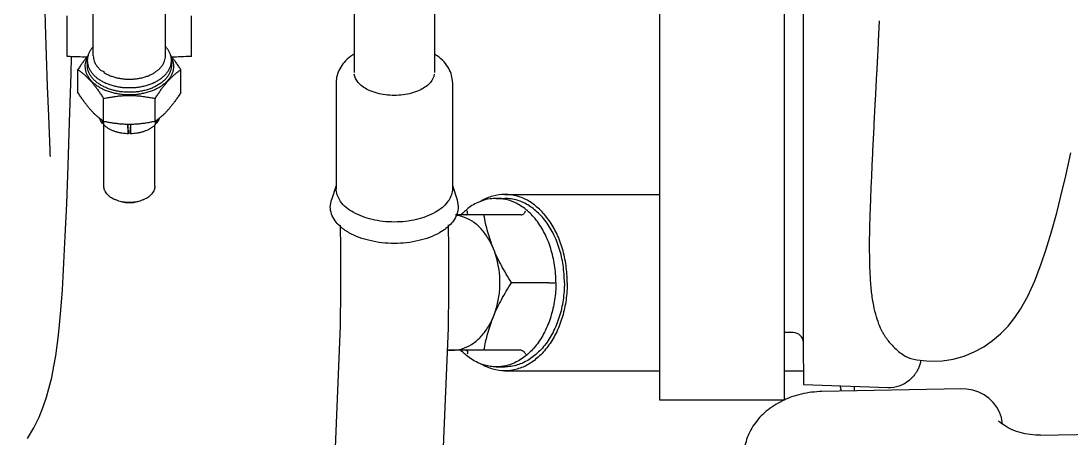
# Model space of a CAD drawing. Header units: millimetres. Extents: x 156850 to 204135, y 56350 to 74150.
# Drawn here: x 175029.2 to 175160.2, y 62077.1 to 62129.1 of the extents above; entities that cross this region are included whole.
import ezdxf

# ---------------------------------------------------------------- set-up
doc = ezdxf.new("R2010")
doc.units = ezdxf.units.MM
doc.header["$LTSCALE"] = 150
doc.layers.add('-----33 Equipment', color=5, linetype='Continuous')

# ---------------------------------------------------------------- blocks, each defined once
blk = doc.blocks.new('X-2F-PLAN$0$A$C73FA2420')
at = {"color": 0, "linetype": 'Continuous'}
for p, q in [((2358.01, 605.39), (2357.96, 605.38)), ((2368.27, 602.81), (2370.42, 602.75)), ((2370.44, 603.28), (2371.92, 603.28)), ((2371.92, 603.28), (2375.52, 603.28)), ((2365.93, 601.95), (2368.79, 601.95)), ((2369.93, 600.78), (2369.36, 600.78)), ((2370.51, 600.03), (2380.15, 600.03)), ((2354.27, 598.71), (2361.89, 598.71)), ((2362.08, 598.88), (2362.13, 598.75)), ((2362.34, 598.74), (2365.2, 598.74)), ((2361.19, 595.41), (2360.78, 595.41)), ((2361.19, 595.66), (2360.79, 595.66)), ((2354.27, 592.36), (2361.89, 592.36)), ((2362.08, 592.18), (2362.13, 592.31)), ((2362.34, 592.32), (2365.2, 592.32)), ((2370.51, 591.03), (2380.15, 591.03)), ((2369.93, 590.28), (2369.36, 590.28)), ((2365.93, 589.12), (2368.79, 589.12)), ((2370.44, 587.78), (2371.93, 587.78)), ((2371.93, 587.78), (2375.52, 587.78)), ((2351.7, 570.48), (2352.56, 570.34)), ((2354.34, 569.75), (2352.56, 570.34)), ((2367.22, 569.75), (2353.95, 569.75)), ((2383.13, 567.5), (2368.45, 567.5)), ((2383.13, 557.5), (2368.45, 557.5)), ((2333.8, 546.69), (2333.8, 555.87)), ((2354.34, 555.25), (2352.56, 554.66)), ((2367.22, 555.25), (2353.95, 555.25)), ((2350.67, 546.69), (2350.67, 554.88)), ((2352.56, 554.66), (2351.7, 554.52)), ((2331.23, 548.72), (2331.23, 529.4)), ((2331.73, 549.78), (2331.73, 548.72)), ((2352.73, 549.78), (2352.73, 548.72)), ((2353.23, 548.72), (2353.23, 529.4)), ((2342.23, 543.25), (2342.23, 547.88)), ((2327.58, 529.4), (2329.08, 529.4)), ((2327.58, 513.92), (2327.58, 529.4)), ((2329.08, 529.4), (2348.02, 529.4)), ((2348.02, 529.4), (2385.06, 529.41)), ((2329.08, 513.9), (2327.59, 513.9)), ((2348.02, 513.9), (2329.08, 513.9)), ((2331.23, 513.9), (2331.23, 511.5)), ((2336, 512.75), (2336, 513.9)), ((2385.06, 513.91), (2348.02, 513.9)), ((2329.54, 511.5), (2329.17, 500.95)), ((2334.75, 511.51), (2329.54, 511.5)), ((2368.57, 511.51), (2334.75, 511.51)), ((2525.38, 511.49), (2368.57, 511.51)), ((2328.98, 491.77), (2328.66, 509.18)), ((2329.32, 505.15), (2328.73, 505.18)), ((2332.87, 498.35), (2332.78, 498.08)), ((2332.44, 495.23), (2332.44, 495.24)), ((2324.58, 486.67), (2324.83, 486.7)), ((2323.22, 481.95), (2323.61, 461.21)), ((2350.92, 479.91), (2350.92, 479.91))]:
    blk.add_line(p, q, dxfattribs=at)
for points in [[(2322.79, 608.23), (2324.15, 607.43), (2325.47, 606.8), (2326.74, 606.29), (2327.96, 605.87), (2329.03, 605.56)], [(2336.86, 569.25), (2321.68, 569.86), (2306.98, 570.97), (2292.95, 572.5), (2279.62, 574.43), (2266.99, 576.74), (2255.09, 579.4), (2243.92, 582.4), (2233.61, 585.7), (2224.28, 589.24), (2216, 592.92), (2208.73, 596.71), (2202.35, 600.6), (2196.76, 604.61), (2191.89, 608.72), (2187.74, 612.89), (2184.3, 617.09), (2181.48, 621.32), (2179.21, 625.62), (2177.45, 630.02), (2176.2, 634.53), (2175.44, 639.06)], [(2162.03, 637.5), (2162.88, 632.27), (2164.23, 627.07), (2166.07, 621.97), (2168.44, 616.97), (2171.35, 612.07), (2174.85, 607.23), (2179, 602.47), (2183.85, 597.79), (2189.39, 593.24), (2195.62, 588.88), (2202.59, 584.68), (2210.42, 580.62), (2219.24, 576.71), (2229.09, 572.98), (2239.92, 569.5), (2251.59, 566.35), (2263.99, 563.57), (2277.11, 561.16), (2290.97, 559.14), (2305.53, 557.54), (2320.78, 556.39), (2336.56, 555.75)], [(2374.47, 605.97), (2379.48, 606.12), (2384.43, 606.26), (2389.33, 606.39), (2394.03, 606.51)], [(2329.03, 605.56), (2330.42, 605.22), (2331.8, 604.94), (2333.11, 604.71), (2334.4, 604.53), (2335.68, 604.37), (2336.98, 604.23), (2338.34, 604.11), (2339.78, 603.99), (2341.32, 603.88), (2342.98, 603.78), (2344.71, 603.69)], [(2357.96, 605.38), (2358.16, 605.39), (2358.41, 605.41), (2358.75, 605.42)], [(2358.75, 605.42), (2362.98, 605.58), (2366.72, 605.73), (2370.56, 605.86), (2374.47, 605.97)], [(2344.71, 603.69), (2348.03, 603.53), (2352.08, 603.35), (2356.82, 603.17), (2362.26, 602.99), (2368.27, 602.81)], [(2349.39, 569.23), (2346.5, 569.2), (2341.37, 569.19), (2336.86, 569.25)], [(2336.56, 555.75), (2341.23, 555.69), (2346.52, 555.7), (2349.43, 555.73)], [(2332.78, 498.08), (2332.62, 497.35), (2332.47, 496.14), (2332.44, 495.24)], [(2332.44, 495.23), (2332.49, 494.17), (2332.7, 492.8), (2333.07, 491.46), (2333.59, 490.19), (2334.24, 489), (2335, 487.91), (2335.86, 486.9), (2336.82, 485.98), (2337.87, 485.14), (2338.92, 484.44)], [(2324.83, 486.7), (2325.41, 486.81), (2326.08, 487.05), (2326.71, 487.38), (2327.29, 487.82), (2327.8, 488.34), (2328.24, 488.95), (2328.58, 489.63), (2328.82, 490.37), (2328.96, 491.14), (2328.98, 491.77)], [(2324.37, 486.35), (2324.59, 486.69), (2324.81, 486.98), (2324.98, 487.18)], [(2323.22, 481.95), (2323.22, 482.51), (2323.28, 483.2), (2323.39, 483.86), (2323.54, 484.47), (2323.72, 485.03), (2323.93, 485.53), (2324.15, 485.97), (2324.37, 486.35)], [(2338.92, 484.44), (2340.54, 483.52), (2342.44, 482.64), (2344.56, 481.83)], [(2344.56, 481.83), (2346.3, 481.25), (2348.46, 480.59), (2350.92, 479.91)], [(2350.92, 479.91), (2353, 479.38), (2355.55, 478.77), (2358.41, 478.13)]]:
    blk.add_lwpolyline(points, dxfattribs=at)
for centre, radius, start, end in [((2334.75, 512.75), 1.25, 271.3235, 359.9934), ((2333.17, 500.81), 4, 177.9934, 218.9424), ((2333.17, 500.81), 4, 260.568, 261.2441)]:
    blk.add_arc(centre, radius, start, end, dxfattribs=at)
for points, start_tangent, end_tangent in [([(2370.34, 600.86), (2370.38, 601.95), (2370.44, 603.28)], (0.039702, 0.999212), (0.043724, 0.999044)), ([(2362.7, 599.24), (2362.75, 599.29), (2362.97, 599.56), (2363.21, 599.82), (2363.47, 600.08), (2363.76, 600.34), (2364.06, 600.61), (2364.39, 600.87), (2364.74, 601.13), (2365.11, 601.4), (2365.5, 601.67), (2365.93, 601.95)], (0.621311, 0.783564), (0.841844, 0.539721)), ([(2368.79, 601.95), (2368.59, 601.67), (2368.38, 601.4), (2368.16, 601.13), (2367.91, 600.87), (2367.65, 600.61), (2367.37, 600.34), (2367.07, 600.08), (2366.74, 599.82), (2366.39, 599.56), (2366.02, 599.29), (2365.62, 599.02), (2365.2, 598.74)], (-0.561619, -0.827396), (-0.841844, -0.539721)), ([(2366.29, 598.71), (2366.48, 599.09), (2366.75, 599.53), (2367.04, 599.91), (2367.36, 600.25), (2367.7, 600.52), (2368.06, 600.74), (2368.43, 600.9), (2368.81, 601), (2369.19, 601.03)], (0.415821, 0.909447), (1, 0.000114)), ([(2370.56, 600.69), (2370.33, 600.87), (2369.98, 601.13), (2369.61, 601.4), (2369.22, 601.67), (2368.79, 601.95)], (-0.77533, 0.631557), (-0.841921, 0.539601)), ([(2369.19, 601.03), (2369.57, 601), (2369.95, 600.9), (2369.98, 600.89)], (1, 0.000114), (0.942941, -0.332961)), ([(2366.66, 598.71), (2366.77, 598.93), (2367.03, 599.34), (2367.31, 599.71), (2367.61, 600.03), (2367.94, 600.3), (2368.28, 600.51), (2368.63, 600.66), (2368.99, 600.75), (2369.36, 600.78)], (0.441028, 0.897493), (1, 0.000114)), ([(2369.2, 600.66), (2368.85, 600.51), (2368.51, 600.3), (2368.18, 600.03), (2367.88, 599.71), (2367.6, 599.34), (2367.35, 598.93), (2367.23, 598.71)], (-0.946576, -0.322481), (-0.441028, -0.897493)), ([(2370.51, 600.03), (2370.18, 600), (2369.86, 599.92), (2369.54, 599.78), (2369.24, 599.59), (2368.96, 599.34), (2368.69, 599.05), (2368.45, 598.71), (2368.44, 598.71)], (-1, -0.000114), (-0.541194, -0.840898)), ([(2369.38, 600.71), (2369.2, 600.66)], (-0.9687, -0.248235), (-0.946576, -0.322481)), ([(2369.93, 600.78), (2369.57, 600.75), (2369.38, 600.71)], (-1, -0.000114), (-0.9687, -0.248235)), ([(2370.56, 600.69), (2370.3, 600.75), (2369.93, 600.78)], (-0.960345, 0.278813), (-1, 0.000001)), ([(2369.98, 600.89), (2370.32, 600.75)], (0.942941, -0.332961), (0.887438, -0.460928)), ([(2371.68, 600.03), (2371.36, 600.3), (2371.02, 600.51), (2370.66, 600.66), (2370.56, 600.69)], (-0.732395, 0.68088), (-0.960345, 0.278813)), ([(2352.54, 597.22), (2352.59, 597.34), (2352.74, 597.64), (2352.91, 597.91), (2353.11, 598.15), (2353.32, 598.34), (2353.55, 598.5), (2353.78, 598.62), (2354.03, 598.68), (2354.27, 598.71)], (0.375892, 0.926663), (1, -0.000001)), ([(2360.79, 595.66), (2360.81, 596.07), (2360.86, 596.48), (2360.94, 596.87), (2361.05, 597.25), (2361.18, 597.61), (2361.34, 597.94), (2361.52, 598.25), (2361.72, 598.52), (2361.89, 598.71)], (0.021221, 0.999775), (0.701837, 0.712337)), ([(2361.89, 598.71), (2361.94, 598.76)], (0.701837, 0.712337), (0.720408, 0.69355)), ([(2362.13, 598.75), (2361.94, 598.76)], (-0.999348, 0.036109), (-0.999355, 0.035913)), ([(2361.96, 595.71), (2361.97, 596.06), (2362, 596.58), (2362.06, 597.11), (2362.13, 597.64), (2362.22, 598.18), (2362.27, 598.39)], (0.013906, 0.999903), (0.197343, 0.980335)), ([(2362.08, 598.88), (2362.32, 599.06), (2362.58, 599.19), (2362.7, 599.24)], (0.770676, 0.637228), (0.944956, 0.327196)), ([(2362.45, 598.89), (2362.08, 598.88)], (-0.999567, -0.02944), (-0.999557, -0.029778)), ([(2362.34, 598.74), (2362.13, 598.75)], (-0.99934, 0.036326), (-0.999348, 0.036109)), ([(2362.27, 598.39), (2362.33, 598.71)], (0.197343, 0.980335), (0.213516, 0.97694)), ([(2362.33, 598.71), (2362.34, 598.74)], (0.213516, 0.97694), (0.215076, 0.976597)), ([(2362.34, 598.74), (2362.54, 599.02), (2362.7, 599.24)], (0.561619, 0.827396), (0.621311, 0.783564)), ([(2365.2, 598.74), (2365.2, 598.71)], (0.215164, -0.976578), (0.213605, -0.97692)), ([(2365.2, 598.71), (2365.31, 598.18), (2365.4, 597.64), (2365.48, 597.11), (2365.53, 596.58), (2365.56, 596.06), (2365.57, 595.53), (2365.56, 595.01), (2365.53, 594.48), (2365.48, 593.96), (2365.4, 593.43), (2365.31, 592.88), (2365.2, 592.36)], (0.213605, -0.97692), (-0.213477, -0.976948)), ([(2366.29, 592.36), (2366.25, 592.45), (2366.05, 592.96), (2365.89, 593.5), (2365.77, 594.06), (2365.68, 594.64), (2365.64, 595.23), (2365.64, 595.83), (2365.68, 596.42), (2365.77, 597), (2365.89, 597.57), (2366.05, 598.11), (2366.25, 598.62), (2366.29, 598.71)], (-0.415819, 0.909448), (0.415821, 0.909447)), ([(2366.66, 592.36), (2366.55, 592.59), (2366.36, 593.07), (2366.21, 593.59), (2366.09, 594.13), (2366.01, 594.68), (2365.97, 595.25), (2365.97, 595.82), (2366.01, 596.38), (2366.09, 596.94), (2366.21, 597.48), (2366.36, 597.99), (2366.55, 598.48), (2366.66, 598.71)], (-0.441027, 0.897494), (0.441028, 0.897493)), ([(2367.23, 598.71), (2367.12, 598.48), (2366.94, 597.99), (2366.78, 597.48), (2366.66, 596.94), (2366.58, 596.38), (2366.55, 595.82), (2366.55, 595.25), (2366.58, 594.68), (2366.66, 594.13), (2366.78, 593.59), (2366.94, 593.07), (2367.12, 592.59), (2367.23, 592.36)], (-0.441028, -0.897493), (0.441027, -0.897494)), ([(2368.44, 598.71), (2368.23, 598.34), (2368.04, 597.93), (2367.89, 597.48), (2367.76, 597.02), (2367.67, 596.53), (2367.62, 596.04), (2367.6, 595.53), (2367.62, 595.03), (2367.67, 594.53), (2367.76, 594.05), (2367.89, 593.58), (2368.04, 593.14), (2368.23, 592.73), (2368.44, 592.36)], (-0.541194, -0.840898), (0.541196, -0.840896)), ([(2352.17, 595.53), (2352.18, 595.87), (2352.22, 596.21), (2352.29, 596.53), (2352.39, 596.84), (2352.44, 596.98)], (-0.000047, 1), (0.375867, 0.926673)), ([(2352.22, 595.53), (2352.24, 595.92), (2352.28, 596.29), (2352.36, 596.66), (2352.46, 597.01), (2352.54, 597.22)], (-0.000047, 1), (0.375892, 0.926663)), ([(2360.78, 595.66), (2361.29, 595.69), (2361.8, 595.72), (2361.97, 595.73)], (0.997865, 0.065308), (0.997869, 0.065253)), ([(2361.19, 595.66), (2361.76, 595.69), (2361.97, 595.71)], (0.997866, 0.065291), (0.997869, 0.065247)), ([(2361.96, 595.36), (2361.96, 595.53), (2361.96, 595.71)], (-0.013973, 0.999902), (0.013906, 0.999903)), ([(2352.44, 594.09), (2352.39, 594.22), (2352.29, 594.53), (2352.22, 594.86), (2352.18, 595.19), (2352.17, 595.53)], (-0.375866, 0.926674), (-0.000047, 1)), ([(2352.54, 593.84), (2352.46, 594.06), (2352.36, 594.41), (2352.28, 594.77), (2352.24, 595.15), (2352.22, 595.53)], (-0.375891, 0.926664), (-0.000047, 1)), ([(2360.78, 595.41), (2361.29, 595.37), (2361.8, 595.34), (2361.97, 595.33)], (0.997865, -0.065309), (0.997869, -0.065253)), ([(2361.89, 592.36), (2361.72, 592.54), (2361.52, 592.82), (2361.34, 593.12), (2361.18, 593.46), (2361.05, 593.81), (2360.94, 594.19), (2360.86, 594.59), (2360.81, 594.99), (2360.79, 595.41)], (-0.70184, 0.712334), (-0.021315, 0.999773)), ([(2361.19, 595.41), (2361.76, 595.37), (2361.97, 595.36)], (0.997866, -0.065291), (0.997869, -0.065247)), ([(2362.27, 592.68), (2362.23, 592.88), (2362.13, 593.43), (2362.06, 593.96), (2362, 594.48), (2361.97, 595.01), (2361.96, 595.36)], (-0.197419, 0.980319), (-0.013973, 0.999902)), ([(2354.27, 592.36), (2354.03, 592.38), (2353.78, 592.45), (2353.55, 592.56), (2353.32, 592.72), (2353.11, 592.92), (2352.91, 593.16), (2352.74, 593.43), (2352.59, 593.73), (2352.54, 593.84)], (-1, 0.000001), (-0.375891, 0.926664)), ([(2361.94, 592.31), (2361.89, 592.36)], (-0.720522, 0.693432), (-0.70184, 0.712334)), ([(2362.13, 592.31), (2361.94, 592.31)], (-0.999348, -0.0361), (-0.999355, -0.035903)), ([(2362.7, 591.82), (2362.58, 591.87), (2362.32, 592.01), (2362.08, 592.18)], (-0.944907, 0.327339), (-0.770787, 0.637094)), ([(2362.45, 592.17), (2362.08, 592.18)], (-0.999567, 0.029433), (-0.999557, 0.029771)), ([(2362.34, 592.32), (2362.13, 592.31)], (-0.99934, -0.036317), (-0.999348, -0.0361)), ([(2362.33, 592.36), (2362.27, 592.68)], (-0.213565, 0.976929), (-0.197419, 0.980319)), ([(2362.34, 592.32), (2362.33, 592.36)], (-0.215164, 0.976578), (-0.213565, 0.976929)), ([(2362.7, 591.83), (2362.54, 592.04), (2362.34, 592.32)], (-0.62136, 0.783525), (-0.561771, 0.827293)), ([(2365.93, 589.12), (2365.5, 589.4), (2365.11, 589.67), (2364.74, 589.93), (2364.39, 590.2), (2364.06, 590.46), (2363.76, 590.72), (2363.47, 590.98), (2363.21, 591.25), (2362.97, 591.51), (2362.75, 591.77), (2362.7, 591.83)], (-0.841921, 0.539601), (-0.62136, 0.783525)), ([(2365.2, 592.36), (2365.2, 592.32)], (-0.213477, -0.976948), (-0.215076, -0.976597)), ([(2365.2, 592.32), (2365.62, 592.04), (2366.02, 591.77), (2366.39, 591.51), (2366.74, 591.25), (2367.07, 590.98), (2367.37, 590.72), (2367.65, 590.46), (2367.91, 590.2), (2368.16, 589.93), (2368.38, 589.67), (2368.59, 589.4), (2368.79, 589.12)], (0.841921, -0.539601), (0.561771, -0.827293)), ([(2369.19, 590.03), (2368.81, 590.06), (2368.43, 590.16), (2368.06, 590.32), (2367.7, 590.54), (2367.36, 590.82), (2367.04, 591.15), (2366.75, 591.54), (2366.48, 591.97), (2366.29, 592.36)], (-1, -0.000114), (-0.415819, 0.909448)), ([(2369.36, 590.28), (2368.99, 590.31), (2368.63, 590.41), (2368.28, 590.56), (2367.94, 590.77), (2367.61, 591.03), (2367.31, 591.35), (2367.03, 591.72), (2366.78, 592.13), (2366.66, 592.36)], (-1, 0.000002), (-0.441027, 0.897494)), ([(2367.23, 592.36), (2367.35, 592.13), (2367.6, 591.72), (2367.88, 591.35), (2368.18, 591.03), (2368.51, 590.77), (2368.85, 590.56), (2369.2, 590.41)], (0.441027, -0.897494), (0.946645, -0.322278)), ([(2368.44, 592.36), (2368.45, 592.35), (2368.69, 592.01), (2368.96, 591.72), (2369.24, 591.48), (2369.55, 591.29), (2369.86, 591.15), (2370.18, 591.06), (2370.51, 591.03)], (0.541196, -0.840896), (1, -0.000002)), ([(2370.56, 590.37), (2370.66, 590.41), (2371.02, 590.56), (2371.36, 590.77), (2371.68, 591.03)], (0.960325, 0.278884), (0.732404, 0.680871)), ([(2368.79, 589.12), (2369.22, 589.4), (2369.61, 589.67), (2369.98, 589.93), (2370.33, 590.2), (2370.56, 590.38)], (0.841844, 0.539721), (0.775247, 0.631658)), ([(2369.98, 590.17), (2369.95, 590.16), (2369.58, 590.06), (2369.19, 590.03)], (-0.942938, -0.332969), (-1, -0.000114)), ([(2369.2, 590.41), (2369.38, 590.35)], (0.946645, -0.322278), (0.968698, -0.248243)), ([(2369.38, 590.35), (2369.57, 590.31), (2369.93, 590.28)], (0.968698, -0.248243), (1, -0.000001)), ([(2369.93, 590.28), (2370.3, 590.31), (2370.56, 590.37)], (1, 0.000114), (0.960325, 0.278884)), ([(2370.32, 590.32), (2369.98, 590.17)], (-0.887519, -0.460772), (-0.942938, -0.332969)), ([(2370.44, 587.78), (2370.39, 589.12), (2370.34, 590.2)], (-0.043817, 0.99904), (-0.0398, 0.999208)), ([(2349.3, 569.31), (2349.95, 569.88), (2351.7, 570.48)], (0.684118, 0.729372), (1, 0.000091)), ([(2352.51, 569.29), (2353.95, 569.75)], (0.8467, 0.532071), (1, 0.000078)), ([(2370.73, 567.51), (2370.42, 567.97), (2369.7, 568.75), (2368.9, 569.31), (2368.07, 569.64), (2367.22, 569.75)], (-0.527602, 0.849491), (-1, -0.000001)), ([(2349.35, 555.64), (2348.46, 556.86), (2347.47, 559.45), (2347.12, 562.5), (2347.47, 565.56), (2348.46, 568.15), (2349.3, 569.31)], (-0.69425, 0.719734), (0.684118, 0.729372)), ([(2352.29, 555.86), (2351.01, 557.38), (2350.11, 559.73), (2349.79, 562.5), (2350.11, 565.27), (2351.01, 567.62), (2352.36, 569.2), (2352.51, 569.29)], (-0.803482, 0.59533), (0.8467, 0.532071)), ([(2367.09, 558.09), (2366.21, 559.38), (2365.65, 561.39), (2365.65, 563.61), (2366.2, 565.62), (2367.09, 566.91)], (-0.740777, 0.671751), (0.740765, 0.671765)), ([(2367.09, 566.91), (2367.2, 567.01), (2368.23, 567.49)], (0.740765, 0.671765), (0.989934, 0.141532)), ([(2368.23, 557.52), (2367.2, 558), (2367.09, 558.09)], (-0.98994, 0.141489), (-0.740777, 0.671751)), ([(2367.22, 555.25), (2368.08, 555.36), (2368.94, 555.71), (2369.76, 556.3), (2370.5, 557.14), (2370.73, 557.49)], (1, 0.000105), (0.527598, 0.849494)), ([(2333.84, 555.87), (2333.8, 555.29)], (-0.136151, -0.990688), (0, -1)), ([(2333.8, 555.29), (2333.99, 554.05), (2334.53, 552.87), (2335.41, 551.79), (2336.59, 550.86), (2338.02, 550.13)], (0, -1), (0.92582, -0.377964)), ([(2351.7, 554.52), (2349.95, 555.13), (2349.35, 555.64)], (-1, -0.000107), (-0.69425, 0.719734)), ([(2352.48, 555.72), (2352.36, 555.81), (2352.29, 555.86)], (-0.842198, 0.539169), (-0.803482, 0.59533)), ([(2353.95, 555.25), (2352.48, 555.72)], (-1, 0.000013), (-0.842198, 0.539169)), ([(2333.35, 553.73), (2333.77, 554.17)], (0.664539, 0.747253), (0.719955, 0.694021)), ([(2346.45, 550.13), (2347.87, 550.86), (2349.06, 551.79), (2349.94, 552.87), (2350.48, 554.06), (2350.65, 554.89)], (0.92582, 0.377964), (0.095528, 0.995427)), ([(2351.12, 553.73), (2350.7, 554.17)], (-0.664574, 0.747223), (-0.719955, 0.694021)), ([(2332.15, 551.84), (2332.25, 552.07), (2333.14, 553.49), (2333.18, 553.54)], (0.378535, 0.925587), (0.639571, 0.768732)), ([(2333.18, 553.54), (2333.35, 553.73)], (0.639571, 0.768732), (0.664539, 0.747253)), ([(2333.48, 553.38), (2333.3, 553.42)], (-0.989806, 0.142419), (-0.92582, 0.377964)), ([(2333.68, 553.39), (2333.64, 553.38), (2333.48, 553.38)], (-0.926936, -0.375219), (-0.989806, 0.142419)), ([(2333.8, 553.57), (2333.76, 553.45), (2333.68, 553.39)], (0, -1), (-0.926936, -0.375219)), ([(2350.67, 553.57), (2350.71, 553.45), (2350.79, 553.39)], (0, -1), (0.926496, -0.376304)), ([(2350.79, 553.39), (2350.83, 553.38), (2350.99, 553.38)], (0.926496, -0.376304), (0.989806, 0.142419)), ([(2350.99, 553.38), (2351.17, 553.42)], (0.989806, 0.142419), (0.92582, 0.377964)), ([(2351.28, 553.54), (2351.12, 553.73)], (-0.639571, 0.768732), (-0.664574, 0.747223)), ([(2352.32, 551.84), (2352.22, 552.07), (2351.33, 553.49), (2351.28, 553.54)], (-0.378535, 0.925587), (-0.639571, 0.768732)), ([(2331.23, 548.72), (2331.45, 550.23), (2332.07, 551.69), (2332.16, 551.84)], (0, 1), (0.527024, 0.84985)), ([(2331.73, 549.78), (2331.79, 550.55), (2332.15, 551.84)], (0, 1), (0.378535, 0.925587)), ([(2333.8, 551.32), (2334.87, 551.11), (2335.93, 550.84), (2336.98, 550.52), (2338.02, 550.13)], (0.985438, -0.170033), (0.92582, -0.377964)), ([(2346.45, 550.13), (2347.49, 550.52), (2348.54, 550.84), (2349.6, 551.11), (2350.67, 551.32)], (0.92582, 0.377964), (0.985438, 0.170033)), ([(2353.23, 548.72), (2353.02, 550.23), (2352.4, 551.69), (2352.31, 551.84)], (0, 1), (-0.527024, 0.84985)), ([(2352.73, 549.78), (2352.68, 550.55), (2352.32, 551.84)], (0, 1), (-0.378535, 0.925587)), ([(2338.02, 550.13), (2339.06, 549.67), (2340.11, 549.14), (2341.17, 548.54), (2342.23, 547.88)], (0.92582, -0.377964), (0.84076, -0.541408)), ([(2338.02, 550.13), (2339.63, 549.62), (2341.35, 549.36), (2343.12, 549.36), (2344.84, 549.62), (2346.45, 550.13)], (0.92582, -0.377964), (0.92582, 0.377964)), ([(2342.23, 547.88), (2343.3, 548.54), (2344.36, 549.14), (2345.41, 549.67), (2346.45, 550.13)], (0.84076, 0.541408), (0.92582, 0.377964)), ([(2342.23, 540.94), (2340.09, 541.09), (2338.02, 541.53), (2336.12, 542.25), (2334.46, 543.22), (2333.09, 544.4), (2332.07, 545.74), (2331.45, 547.2), (2331.23, 548.72)], (-1, 0), (0, 1)), ([(2331.83, 548.75), (2331.79, 549), (2331.73, 549.78)], (-0.1942, 0.980962), (0, 1)), ([(2342.23, 541.29), (2340.05, 541.46), (2337.96, 541.93), (2336.06, 542.71), (2334.43, 543.75), (2333.14, 545.01), (2332.25, 546.42), (2331.79, 547.94), (2331.73, 548.72)], (-1, 0), (0, 1)), ([(2342.23, 542.35), (2340.05, 542.52), (2337.96, 543), (2336.06, 543.77), (2334.43, 544.81), (2333.14, 546.07), (2332.25, 547.48), (2331.83, 548.75)], (-1, 0), (-0.1942, 0.980962)), ([(2342.23, 542.35), (2344.42, 542.52), (2346.5, 543), (2348.41, 543.77), (2350.04, 544.81), (2351.33, 546.07), (2352.22, 547.48), (2352.63, 548.75)], (1, 0), (0.1942, 0.980962)), ([(2342.23, 540.94), (2344.38, 541.09), (2346.44, 541.53), (2348.35, 542.25), (2350.01, 543.22), (2351.38, 544.4), (2352.4, 545.74), (2353.02, 547.2), (2353.23, 548.72)], (1, 0), (0, 1)), ([(2342.23, 541.29), (2344.42, 541.46), (2346.5, 541.93), (2348.41, 542.71), (2350.04, 543.75), (2351.33, 545.01), (2352.22, 546.42), (2352.68, 547.94), (2352.73, 548.72)], (1, 0), (0, 1)), ([(2352.63, 548.75), (2352.68, 549), (2352.73, 549.78)], (0.1942, 0.980962), (0, 1)), ([(2333.8, 546.69), (2333.76, 546.53), (2333.64, 546.36), (2333.48, 546.23), (2333.3, 546.13)], (0, -1), (-0.92582, -0.377964)), ([(2350.67, 546.69), (2350.71, 546.53), (2350.83, 546.36), (2350.99, 546.23), (2351.17, 546.13)], (0, -1), (0.92582, -0.377964)), ([(2342.23, 543.25), (2342.23, 543.06), (2342.23, 542.86), (2342.23, 542.65), (2342.23, 542.48)], (0, -1), (0, -1)), ([(2327.6, 513.9), (2327.49, 514.12), (2326.89, 515.18), (2326.19, 516.13), (2325.4, 516.95), (2324.54, 517.64), (2323.63, 518.18), (2322.67, 518.57), (2321.68, 518.83), (2320.68, 518.94)], (-0.419491, 0.907759), (-0.999296, 0.037508)), ([(2328.66, 509.18), (2328.56, 510.47), (2328.34, 511.74), (2327.98, 512.96), (2327.6, 513.9)], (-0.018764, 0.999824), (-0.419491, 0.907759)), ([(2328.7, 506.78), (2328.78, 506.79)], (0.980095, 0.198529), (0.985443, 0.170009)), ([(2328.78, 506.79), (2328.99, 506.82), (2329.2, 506.85)], (0.985443, 0.170009), (0.995246, 0.09739)), ([(2329.2, 506.85), (2329.27, 506.85), (2329.34, 506.86)], (0.995247, 0.097388), (0.997282, 0.073685)), ([(2329.34, 506.86), (2329.38, 506.86)], (0.997282, 0.073685), (0.997273, 0.073795)), ([(2336.05, 501.62), (2337.07, 502.08), (2338.3, 502.48), (2339.76, 502.8), (2341.48, 503.03)], (0.879667, 0.475591), (0.995138, 0.09849)), ([(2341.48, 503.03), (2343.48, 503.17), (2345.72, 503.23), (2348.16, 503.23)], (0.995134, 0.09853), (0.999879, -0.015581)), ([(2348.16, 503.23), (2350.63, 503.16), (2353.23, 503.07), (2355.98, 502.95)], (0.99988, -0.015484), (0.998942, -0.045993)), ([(2355.98, 502.95), (2358.85, 502.82), (2361.84, 502.67), (2364.96, 502.51)], (0.998942, -0.045998), (0.998666, -0.051639)), ([(2335.03, 500.95), (2335.34, 501.18), (2335.68, 501.4), (2336.05, 501.62)], (0.787504, 0.61631), (0.879714, 0.475504)), ([(2364.96, 502.51), (2366.07, 502.45), (2367.21, 502.39), (2368.35, 502.33)], (0.998666, -0.051639), (0.998709, -0.050802)), ([(2368.35, 502.33), (2370.48, 502.22), (2372.65, 502.11), (2374.86, 502)], (0.998709, -0.050802), (0.99873, -0.050379)), ([(2335.03, 500.95), (2334.24, 500.26), (2333.62, 499.59), (2333.16, 498.94), (2332.87, 498.35)], (-0.787504, -0.61631), (-0.351008, -0.936372)), ([(2332.51, 496.86), (2332.28, 496.91), (2332.02, 496.98), (2331.78, 497.06), (2331.55, 497.15), (2331.35, 497.25), (2331.16, 497.35), (2330.98, 497.46), (2330.81, 497.58), (2330.63, 497.72), (2330.46, 497.87), (2330.28, 498.04), (2330.11, 498.23), (2330.06, 498.29)], (-0.98643, 0.164182), (-0.62878, 0.777583))]:
    blk.add_spline(points, degree=3, dxfattribs=dict(at, start_tangent=start_tangent, end_tangent=end_tangent))
blk = doc.blocks.new('X-2F-PLAN$0$zw$C47F')
at = {"layer": '-----33 Equipment'}
blk.add_blockref('X-2F-PLAN$0$A$C73FA2420', (2898.05, 848.02), dxfattribs=at)

msp = doc.modelspace()

# ---------------------------------------------------------------- block references
at = {"layer": '-----33 Equipment', "rotation": 90.00000000000001}
msp.add_blockref('X-2F-PLAN$0$zw$C47F', (176486.3, 56856.22), dxfattribs=at)

doc.saveas('drawing.dxf')
